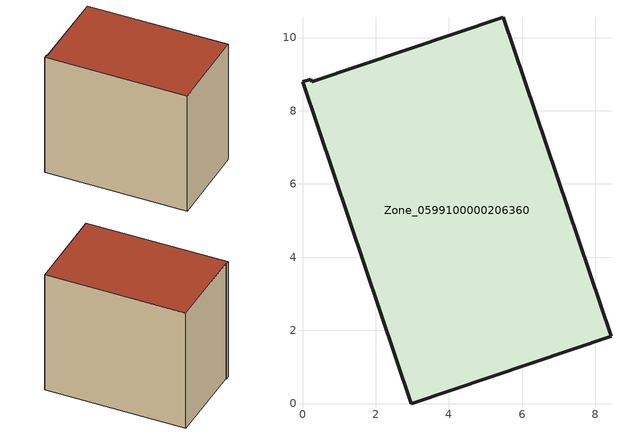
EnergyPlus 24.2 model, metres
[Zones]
Zone_0599100000206360
 floor ground (C_G): 5.49,10.55 8.43,1.84 2.97,0 0,8.79 0.23,8.86 0.25,8.8 z0.2
 wall outside (C_F): 2.97,0 8.43,1.84 5.49,10.55 0.25,8.8 0.23,8.86 0,8.79 2.97,0 z0.2:8.56
 roof outside (C_R): 8.43,1.84 5.49,10.55 0.25,8.8 0.23,8.86 0,8.79 2.97,0 z8.56
[BUILDING]
Pand.0599100000206360: North Axis=0; Terrain=City; Loads Convergence Tolerance Value=0.04; Temperature Convergence Tolerance Value=0.4; Solar Distribution=FullExterior; Maximum Number of Warmup Days=25; Minimum Number of Warmup Days=1
[Site:Location]
Rotterdam.The.Hague.AP_ZH_NLD Design_Conditions: Latitude=51.96; Longitude=4.45; Time Zone=1; Elevation=-4.5
[SITE:GROUNDTEMPERATURE:BUILDINGSURFACE]
18, 18, 18, 18, 18, 18, 18, 18, 18, 18, 18, 18
[MATERIAL] Thermal Absorptance=0.9; Solar Absorptance=0.7; Visible Absorptance=0.7
Name | Roughness | Thickness | Conductivity | Density | Specific Heat
G.TC.1965-1974 | MediumSmooth | 0.15 | 0.882353 | 540 | 1210
F.TC.1965-1974 | Rough | 0.3 | 0.697674 | 1920 | 840
R.TC.1965-1974 | MediumRough | 0.2 | 0.232558 | 1500 | 1000
[CONSTRUCTION]
C_G: G.TC.1965-1974
C_F: F.TC.1965-1974
C_R: R.TC.1965-1974
[ZONE]
Zone_0599100000206360: Type=1; Multiplier=1; Ceiling Height=Autocalculate; Volume=Autocalculate; Floor Area=autocalculate; Part of Total Floor Area=Yes
[ZONEINFILTRATION:DESIGNFLOWRATE]
Infil_Zone_0599100000206360: Zone or ZoneList or Space or SpaceList=Zone_0599100000206360; Schedule=AlwaysOn; Design Flow Rate Calculation Method=Flow/Area; Flow Rate per Floor Area=0.003; Constant Term Coefficient=1; Temperature Term Coefficient=0; Velocity Term Coefficient=0; Velocity Squared Term Coefficient=0
[HVACTEMPLATE:ZONE:IDEALLOADSAIRSYSTEM]
Zone_0599100000206360: Maximum Heating Supply Air Temperature=50; Minimum Cooling Supply Air Temperature=13; Maximum Heating Supply Air Humidity Ratio=0.0156; Minimum Cooling Supply Air Humidity Ratio=0.0077; Heating Limit=NoLimit; Cooling Limit=NoLimit; Dehumidification Control Type=ConstantSensibleHeatRatio; Cooling Sensible Heat Ratio=0.7; Dehumidification Setpoint=60; Humidification Control Type=None; Humidification Setpoint=30; Outdoor Air Method=None; Outdoor Air Flow Rate per Person=0.00944; Outdoor Air Flow Rate per Zone Floor Area=0; Outdoor Air Flow Rate per Zone=0; Demand Controlled Ventilation Type=None; Outdoor Air Economizer Type=NoEconomizer; Heat Recovery Type=None; Sensible Heat Recovery Effectiveness=0.7; Latent Heat Recovery Effectiveness=0.65
[ZONECONTROL:THERMOSTAT]
ThermostatControl_Zone_0599100000206360: Zone or ZoneList=Zone_0599100000206360; Control Type Schedule=DualSetpointControlType; Control 1=Thermostat_Zone_0599100000206360; Temperature Difference Between Cutout And Setpoint=0
[THERMOSTATSETPOINT:DUALSETPOINT]
Thermostat_Zone_0599100000206360: Heating Setpoint Temperature Schedule=HeatingSetpoint_Zone_0599100000206360; Cooling Setpoint Temperature Schedule=CoolingSetpoint_Zone_0599100000206360
[SCHEDULE:COMPACT]
HeatingSetpoint_Zone_0599100000206360: Through: 12/31, For: AllDays, Until: 24:00, 21
CoolingSetpoint_Zone_0599100000206360: Through: 12/31, For: AllDays, Until: 24:00, 24
DualSetpointControlType: Through: 12/31, For: AllDays, Until: 24:00, 4
AlwaysOn: Through: 12/31, For: AllDays, Until: 24:00, 1
